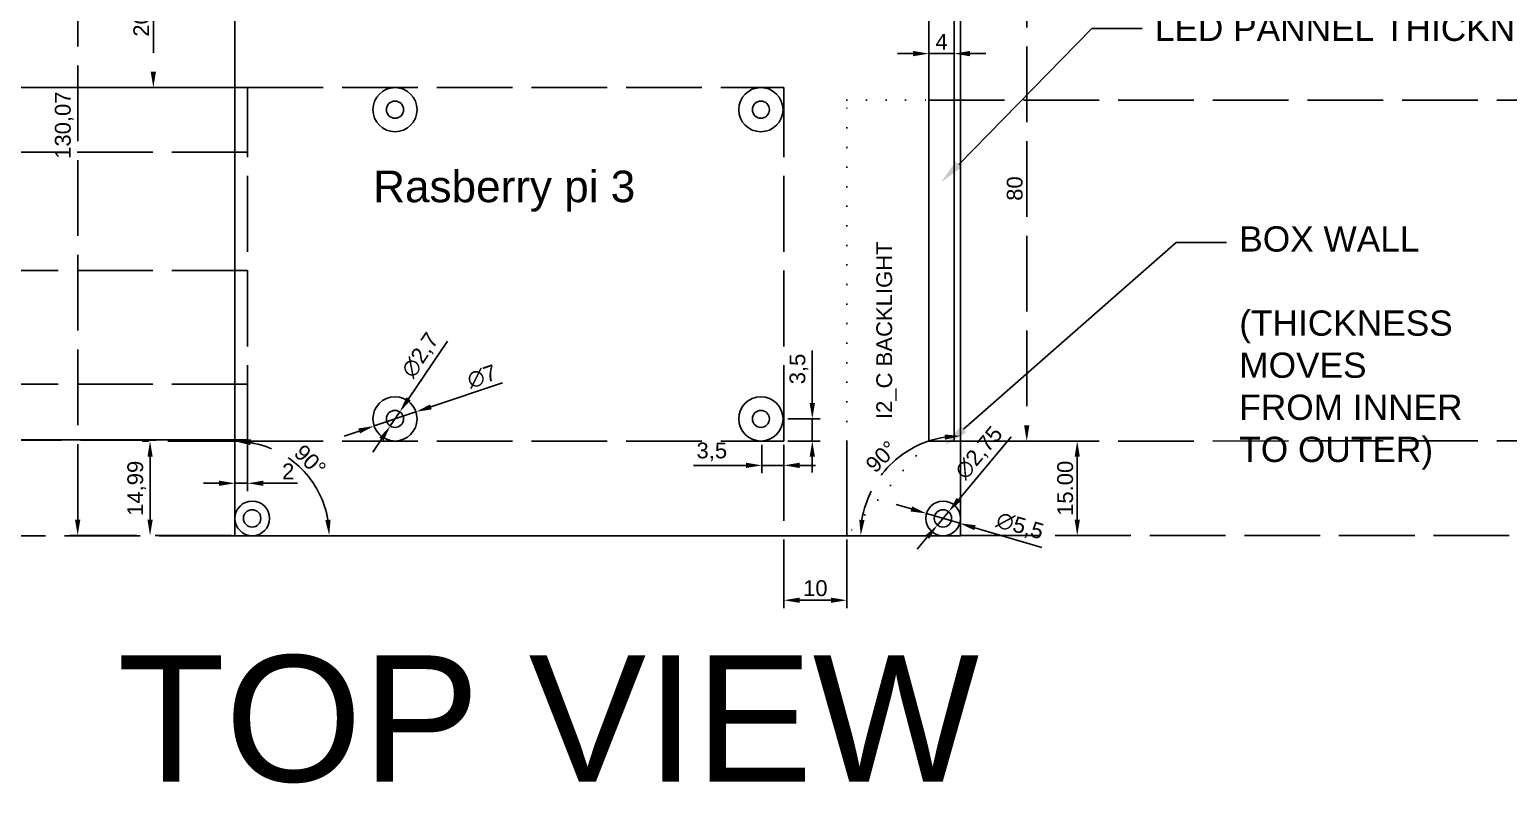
# Model space of a CAD drawing. Header units: millimetres. Extents: x 4871 to 10927, y 4991 to 10274.
# Drawn here: x 5021.7 to 5256.1, y 4991.5 to 5110.9 of the extents above; entities that cross this region are included whole.
import ezdxf
from ezdxf import colors
from ezdxf.entities.mleader import LeaderData, LeaderLine
from ezdxf.math import Vec2, Vec3

# ---------------------------------------------------------------- set-up
doc = ezdxf.new("R2010")
doc.units = ezdxf.units.MM
doc.linetypes.add('ACAD_ISO02W100', pattern=[15, 12, -3])
doc.linetypes.add('ACAD_ISO07W100', pattern=[3, 0, -3])
doc.styles.get("Standard").update_dxf_attribs({"font": 'arial.ttf'})
doc.dimstyles.new('ISO-25', dxfattribs={"dimtxt": 2.5, "dimasz": 2.5, "dimexe": 1.25, "dimexo": 0.625, "dimtad": 1, "dimtxsty": 'Standard', "dimcen": 2.5, "dimadec": 0, "dimazin": 0, "dimtfac": 1, "dimtmove": 0, "dimatfit": 3, "dimfxl": 1, "dimarcsym": 0})

# ---------------------------------------------------------------- blocks, each defined once
blk = doc.blocks.new('*D4')
at = {"color": 0, "linetype": 'ACAD_ISO02W100', "lineweight": -2, "transparency": 16777216}
for p, q in [((5141.22, 5045.12), (5141.22, 5019.27)), ((5151.22, 5030.12), (5151.22, 5019.27)), ((5143.72, 5020.52), (5148.72, 5020.52))]:
    blk.add_line(p, q, dxfattribs=at)
at = {"color": 0, "linetype": 'ACAD_ISO02W100', "transparency": 16777216}
for points in [[(5143.72, 5020.93), (5143.72, 5020.1), (5141.22, 5020.52)], [(5148.72, 5020.93), (5148.72, 5020.1), (5151.22, 5020.52)]]:
    blk.add_solid(points, dxfattribs=at)
at = {"layer": 'Defpoints', "color": 0, "linetype": 'ACAD_ISO02W100', "transparency": 16777216}
for p in [(5141.22, 5045.75), (5151.22, 5030.75), (5151.22, 5020.52)]:
    blk.add_point(p, dxfattribs=at)
at = {"color": 0, "linetype": 'ACAD_ISO02W100', "transparency": 16777216, "insert": (5146.22, 5022.42), "char_height": 2.5, "attachment_point": 5}
blk.add_mtext('10', dxfattribs=at)
blk = doc.blocks.new('*D5')
at = {"color": 0, "linetype": 'ACAD_ISO02W100', "lineweight": -2, "transparency": 16777216}
for p, q in [((5055.6, 5045.75), (5039.52, 5045.75)), ((5040.77, 5043.25), (5040.77, 5033.26)), ((5053.6, 5030.76), (5039.52, 5030.76))]:
    blk.add_line(p, q, dxfattribs=at)
at = {"color": 0, "linetype": 'ACAD_ISO02W100', "transparency": 16777216}
for points in [[(5040.36, 5043.25), (5041.19, 5043.25), (5040.77, 5045.75)], [(5040.36, 5033.26), (5041.19, 5033.26), (5040.77, 5030.76)]]:
    blk.add_solid(points, dxfattribs=at)
at = {"layer": 'Defpoints', "color": 0, "linetype": 'ACAD_ISO02W100', "transparency": 16777216}
for p in [(5056.22, 5045.75), (5040.77, 5030.76), (5054.22, 5030.76)]:
    blk.add_point(p, dxfattribs=at)
at = {"color": 0, "linetype": 'ACAD_ISO02W100', "transparency": 16777216, "insert": (5038.65, 5038.25), "char_height": 2.5, "attachment_point": 5, "rotation": 90}
blk.add_mtext('14,99', dxfattribs=at)
blk = doc.blocks.new('*D6')
at = {"color": 0, "linetype": 'ACAD_ISO02W100', "lineweight": -2, "transparency": 16777216}
for p, q in [((5053.6, 5160.83), (5028.05, 5160.83)), ((5029.3, 5033.26), (5029.3, 5158.33)), ((5053.6, 5030.76), (5028.05, 5030.76))]:
    blk.add_line(p, q, dxfattribs=at)
for points in [[(5028.88, 5158.33), (5029.71, 5158.33), (5029.3, 5160.83)], [(5028.88, 5033.26), (5029.71, 5033.26), (5029.3, 5030.76)]]:
    blk.add_solid(points, dxfattribs=at)
at = {"layer": 'Defpoints', "color": 0, "linetype": 'ACAD_ISO02W100', "lineweight": -2, "transparency": 16777216}
for p in [(5029.3, 5160.83), (5054.22, 5160.83), (5054.22, 5030.76)]:
    blk.add_point(p, dxfattribs=at)
at = {"color": 0, "linetype": 'ACAD_ISO02W100', "transparency": 16777216, "insert": (5027.17, 5095.79), "char_height": 2.5, "attachment_point": 5, "rotation": 90}
blk.add_mtext('130,07', dxfattribs=at)
blk = doc.blocks.new('*D9')
at = {"color": 0, "linetype": 'ACAD_ISO02W100', "lineweight": -2, "transparency": 16777216}
for p, q in [((5054.22, 5045.12), (5054.22, 5037.8)), ((5056.22, 5045.12), (5056.22, 5037.8)), ((5051.72, 5039.05), (5049.22, 5039.05)), ((5054.22, 5039.05), (5056.22, 5039.05)), ((5058.72, 5039.05), (5064.13, 5039.05))]:
    blk.add_line(p, q, dxfattribs=at)
at = {"color": 0, "linetype": 'ACAD_ISO02W100', "transparency": 16777216}
for points in [[(5051.72, 5039.47), (5051.72, 5038.64), (5054.22, 5039.05)], [(5058.72, 5039.47), (5058.72, 5038.64), (5056.22, 5039.05)]]:
    blk.add_solid(points, dxfattribs=at)
at = {"layer": 'Defpoints', "color": 0, "linetype": 'ACAD_ISO02W100', "transparency": 16777216}
for p in [(5054.22, 5045.75), (5056.22, 5045.75), (5056.22, 5039.05)]:
    blk.add_point(p, dxfattribs=at)
at = {"color": 0, "linetype": 'ACAD_ISO02W100', "transparency": 16777216, "insert": (5062.67, 5040.93), "char_height": 2.5, "attachment_point": 5}
blk.add_mtext('2', dxfattribs=at)
blk = doc.blocks.new('*D10')
at = {"color": 0, "linetype": 'ACAD_ISO02W100', "lineweight": -2, "transparency": 16777216}
for p, q in [((5055.6, 5121.74), (5040.04, 5121.74)), ((5041.29, 5119.24), (5041.29, 5104.25)), ((5055.6, 5101.75), (5040.04, 5101.75))]:
    blk.add_line(p, q, dxfattribs=at)
at = {"color": 0, "linetype": 'ACAD_ISO02W100', "transparency": 16777216}
for points in [[(5040.87, 5119.24), (5041.71, 5119.24), (5041.29, 5121.74)], [(5040.87, 5104.25), (5041.71, 5104.25), (5041.29, 5101.75)]]:
    blk.add_solid(points, dxfattribs=at)
at = {"layer": 'Defpoints', "color": 0, "linetype": 'ACAD_ISO02W100', "transparency": 16777216}
for p in [(5056.22, 5121.74), (5041.29, 5101.75), (5056.22, 5101.75)]:
    blk.add_point(p, dxfattribs=at)
at = {"color": 0, "linetype": 'ACAD_ISO02W100', "transparency": 16777216, "insert": (5039.39, 5111.75), "char_height": 2.5, "attachment_point": 5, "rotation": 90}
blk.add_mtext('20', dxfattribs=at)
blk = doc.blocks.new('*D12')
at = {"color": 0, "lineweight": -2, "transparency": 16777216}
for p, q in [((5161.44, 5034.98), (5159.04, 5035.68)), ((5163.84, 5034.27), (5169.11, 5032.71)), ((5182.1, 5028.88), (5171.51, 5032.01))]:
    blk.add_line(p, q, dxfattribs=at)
at = {"color": 0, "transparency": 16777216}
for points in [[(5161.56, 5035.38), (5161.32, 5034.58), (5163.84, 5034.27)], [(5171.63, 5032.41), (5171.39, 5031.61), (5169.11, 5032.71)]]:
    blk.add_solid(points, dxfattribs=at)
at = {"layer": 'Defpoints', "color": 0, "transparency": 16777216}
for p in [(5163.84, 5034.27), (5169.11, 5032.71)]:
    blk.add_point(p, dxfattribs=at)
at = {"color": 0, "transparency": 16777216, "insert": (5178.62, 5032.17), "char_height": 2.5, "attachment_point": 5, "rotation": 343.5715}
blk.add_mtext('∅5,5', dxfattribs=at)
blk = doc.blocks.new('*D13')
at = {"color": 0, "lineweight": -2, "transparency": 16777216}
for p, q in [((5177.26, 5046.43), (5168.94, 5036.47)), ((5165.57, 5032.44), (5167.34, 5034.55)), ((5163.97, 5030.52), (5162.37, 5028.6))]:
    blk.add_line(p, q, dxfattribs=at)
at = {"color": 0, "transparency": 16777216}
for points in [[(5168.62, 5036.73), (5169.26, 5036.2), (5167.34, 5034.55)], [(5163.65, 5030.78), (5164.29, 5030.25), (5165.57, 5032.44)]]:
    blk.add_solid(points, dxfattribs=at)
at = {"layer": 'Defpoints', "color": 0, "transparency": 16777216}
for p in [(5167.34, 5034.55), (5165.57, 5032.44)]:
    blk.add_point(p, dxfattribs=at)
at = {"color": 0, "transparency": 16777216, "insert": (5172.24, 5043.8), "char_height": 2.5, "attachment_point": 5, "rotation": 50.1335}
blk.add_mtext('∅2,75', dxfattribs=at)
blk = doc.blocks.new('*D15')
at = {"color": 0, "linetype": 'ACAD_ISO02W100', "lineweight": -2, "transparency": 16777216}
for p, q in [((5164.22, 5107.76), (5164.22, 5108.38)), ((5168.22, 5107.76), (5168.22, 5108.38)), ((5161.72, 5107.13), (5159.22, 5107.13)), ((5164.22, 5107.13), (5168.22, 5107.13)), ((5170.72, 5107.13), (5173.22, 5107.13))]:
    blk.add_line(p, q, dxfattribs=at)
at = {"color": 0, "linetype": 'ACAD_ISO02W100', "transparency": 16777216}
for points in [[(5161.72, 5107.55), (5161.72, 5106.71), (5164.22, 5107.13)], [(5170.72, 5107.55), (5170.72, 5106.71), (5168.22, 5107.13)]]:
    blk.add_solid(points, dxfattribs=at)
at = {"layer": 'Defpoints', "color": 0, "linetype": 'ACAD_ISO02W100', "transparency": 16777216}
for p in [(5164.22, 5107.13), (5168.22, 5107.13), (5168.22, 5107.13)]:
    blk.add_point(p, dxfattribs=at)
at = {"color": 0, "linetype": 'ACAD_ISO02W100', "transparency": 16777216, "insert": (5166.22, 5109.01), "char_height": 2.5, "attachment_point": 5}
blk.add_mtext('4', dxfattribs=at)
blk = doc.blocks.new('*D17')
at = {"color": 0, "linetype": 'ACAD_ISO02W100', "lineweight": -2, "transparency": 16777216}
for p, q in [((5168.85, 5045.75), (5188.98, 5045.75)), ((5187.73, 5043.25), (5187.73, 5033.26)), ((5169.85, 5030.76), (5188.98, 5030.76))]:
    blk.add_line(p, q, dxfattribs=at)
at = {"color": 0, "linetype": 'ACAD_ISO02W100', "transparency": 16777216}
for points in [[(5187.32, 5043.25), (5188.15, 5043.25), (5187.73, 5045.75)], [(5187.32, 5033.26), (5188.15, 5033.26), (5187.73, 5030.76)]]:
    blk.add_solid(points, dxfattribs=at)
at = {"layer": 'Defpoints', "color": 0, "linetype": 'ACAD_ISO02W100', "transparency": 16777216}
for p in [(5168.22, 5045.75), (5169.22, 5030.76), (5187.73, 5030.76)]:
    blk.add_point(p, dxfattribs=at)
at = {"color": 0, "linetype": 'ACAD_ISO02W100', "transparency": 16777216, "insert": (5185.83, 5038.25), "char_height": 2.5, "attachment_point": 5, "rotation": 90}
blk.add_mtext('15.00', dxfattribs=at)
blk = doc.blocks.new('*D18')
at = {"color": 0, "linetype": 'ACAD_ISO02W100', "lineweight": -2, "transparency": 16777216}
for p, q in [((5168.85, 5125.75), (5180.98, 5125.75)), ((5179.73, 5123.25), (5179.73, 5048.25)), ((5168.85, 5045.75), (5180.98, 5045.75))]:
    blk.add_line(p, q, dxfattribs=at)
at = {"color": 0, "linetype": 'ACAD_ISO02W100', "transparency": 16777216}
for points in [[(5179.31, 5123.25), (5180.15, 5123.25), (5179.73, 5125.75)], [(5179.31, 5048.25), (5180.15, 5048.25), (5179.73, 5045.75)]]:
    blk.add_solid(points, dxfattribs=at)
at = {"layer": 'Defpoints', "color": 0, "linetype": 'ACAD_ISO02W100', "transparency": 16777216}
for p in [(5168.22, 5125.75), (5168.22, 5045.75), (5179.73, 5045.75)]:
    blk.add_point(p, dxfattribs=at)
at = {"color": 0, "linetype": 'ACAD_ISO02W100', "transparency": 16777216, "insert": (5177.83, 5085.75), "char_height": 2.5, "attachment_point": 5, "rotation": 90}
blk.add_mtext('80', dxfattribs=at)
blk = doc.blocks.new('*D19')
at = {"color": 0, "linetype": 'ACAD_ISO02W100', "lineweight": -2, "transparency": 16777216}
blk.add_arc((5054.22, 5160.83), 12.82, 281.1904, 348.8096, dxfattribs=at)
for points in [[(5066.38, 5158.38), (5067.21, 5158.3), (5067.04, 5160.83)], [(5056.75, 5147.84), (5056.67, 5148.67), (5054.22, 5148.01)]]:
    blk.add_solid(points, dxfattribs=at)
at = {"layer": 'Defpoints', "color": 0, "linetype": 'ACAD_ISO02W100', "lineweight": -2, "transparency": 16777216}
for p in [(5054.22, 5160.83), (5054.22, 5160.83), (5169.22, 5160.83), (5060.63, 5149.73), (5054.22, 5030.76)]:
    blk.add_point(p, dxfattribs=at)
at = {"color": 0, "linetype": 'ACAD_ISO02W100', "transparency": 16777216, "insert": (5061.94, 5153.11), "char_height": 2.5, "attachment_point": 5, "rotation": 45}
blk.add_mtext('90°', dxfattribs=at)
blk = doc.blocks.new('*D20')
at = {"color": 0, "linetype": 'ACAD_ISO02W100', "lineweight": -2, "transparency": 16777216}
blk.add_arc((5054.22, 5030.75), 14.95, 9.5903, 80.4097, dxfattribs=at)
for points in [[(5056.68, 5045.08), (5056.75, 5045.91), (5054.22, 5045.7)], [(5069.38, 5033.27), (5068.55, 5033.2), (5069.17, 5030.75)]]:
    blk.add_solid(points, dxfattribs=at)
at = {"layer": 'Defpoints', "color": 0, "linetype": 'ACAD_ISO02W100', "lineweight": -2, "transparency": 16777216}
for p in [(5054.22, 5160.83), (5067.17, 5038.22), (5054.22, 5030.76), (5054.22, 5030.75), (5169.22, 5030.75)]:
    blk.add_point(p, dxfattribs=at)
at = {"color": 0, "linetype": 'ACAD_ISO02W100', "transparency": 16777216, "insert": (5066.14, 5042.67), "char_height": 2.5, "attachment_point": 5, "rotation": 315}
blk.add_mtext('90°', dxfattribs=at)
blk = doc.blocks.new('*D21')
at = {"color": 0, "linetype": 'ACAD_ISO02W100', "lineweight": -2, "transparency": 16777216}
blk.add_arc((5169.22, 5160.83), 10.86, 193.2132, 256.7868, dxfattribs=at)
for points in [[(5158.23, 5158.3), (5159.06, 5158.4), (5158.36, 5160.83)], [(5166.79, 5150.67), (5166.69, 5149.84), (5169.22, 5149.97)]]:
    blk.add_solid(points, dxfattribs=at)
at = {"layer": 'Defpoints', "color": 0, "linetype": 'ACAD_ISO02W100', "lineweight": -2, "transparency": 16777216}
for p in [(5054.22, 5160.83), (5169.22, 5160.83), (5169.22, 5160.83), (5159.81, 5155.4), (5169.22, 5030.76)]:
    blk.add_point(p, dxfattribs=at)
at = {"color": 0, "linetype": 'ACAD_ISO02W100', "transparency": 16777216, "insert": (5162.88, 5154.49), "char_height": 2.5, "attachment_point": 5, "rotation": 315}
blk.add_mtext('90°', dxfattribs=at)
blk = doc.blocks.new('*D22')
at = {"color": 0, "linetype": 'ACAD_ISO02W100', "lineweight": -2, "transparency": 16777216}
blk.add_arc((5169.22, 5030.75), 15.81, 99.0687, 170.9313, dxfattribs=at)
for points in [[(5166.7, 5046.78), (5166.76, 5045.95), (5169.22, 5046.56)], [(5154.02, 5033.21), (5153.19, 5033.27), (5153.41, 5030.75)]]:
    blk.add_solid(points, dxfattribs=at)
at = {"layer": 'Defpoints', "color": 0, "linetype": 'ACAD_ISO02W100', "lineweight": -2, "transparency": 16777216}
for p in [(5169.22, 5160.83), (5161.32, 5044.44), (5054.22, 5030.75), (5169.22, 5030.76), (5169.22, 5030.75)]:
    blk.add_point(p, dxfattribs=at)
at = {"color": 0, "linetype": 'ACAD_ISO02W100', "transparency": 16777216, "insert": (5156.7, 5043.27), "char_height": 2.5, "attachment_point": 5, "rotation": 45}
blk.add_mtext('90°', dxfattribs=at)
blk = doc.blocks.new('*D34')
at = {"color": 0, "linetype": 'ByBlock', "lineweight": -2, "transparency": 16777216}
for p, q in [((5137.72, 5045.12), (5137.72, 5040.64)), ((5141.22, 5045.12), (5141.22, 5040.64)), ((5135.22, 5041.89), (5126.9, 5041.89)), ((5141.22, 5041.89), (5137.72, 5041.89)), ((5143.72, 5041.89), (5146.22, 5041.89))]:
    blk.add_line(p, q, dxfattribs=at)
for points in [[(5135.22, 5042.31), (5135.22, 5041.47), (5137.72, 5041.89)], [(5143.72, 5042.31), (5143.72, 5041.47), (5141.22, 5041.89)]]:
    blk.add_solid(points, dxfattribs=at)
at = {"layer": 'Defpoints', "color": 0, "linetype": 'ByBlock', "lineweight": -2, "transparency": 16777216}
for p in [(5137.72, 5045.75), (5141.22, 5045.75), (5137.72, 5041.89)]:
    blk.add_point(p, dxfattribs=at)
at = {"color": 0, "linetype": 'ByBlock', "lineweight": -2, "transparency": 16777216, "insert": (5129.81, 5044.02), "char_height": 2.5, "attachment_point": 5}
blk.add_mtext('3,5', dxfattribs=at)
blk = doc.blocks.new('*D35')
at = {"color": 0, "linetype": 'ByBlock', "lineweight": -2, "transparency": 16777216}
for p, q in [((5145.74, 5051.75), (5145.74, 5060.07)), ((5141.85, 5049.25), (5146.99, 5049.25)), ((5145.74, 5045.75), (5145.74, 5049.25)), ((5141.85, 5045.75), (5146.99, 5045.75)), ((5145.74, 5043.25), (5145.74, 5040.75))]:
    blk.add_line(p, q, dxfattribs=at)
for points in [[(5145.32, 5051.75), (5146.16, 5051.75), (5145.74, 5049.25)], [(5145.32, 5043.25), (5146.16, 5043.25), (5145.74, 5045.75)]]:
    blk.add_solid(points, dxfattribs=at)
at = {"layer": 'Defpoints', "color": 0, "linetype": 'ByBlock', "lineweight": -2, "transparency": 16777216}
for p in [(5141.22, 5049.25), (5145.74, 5049.25), (5141.22, 5045.75)]:
    blk.add_point(p, dxfattribs=at)
at = {"color": 0, "linetype": 'ByBlock', "lineweight": -2, "transparency": 16777216, "insert": (5143.61, 5057.16), "char_height": 2.5, "attachment_point": 5, "rotation": 90}
blk.add_mtext('3,5', dxfattribs=at)
blk = doc.blocks.new('*D43')
at = {"color": 0, "lineweight": -2, "transparency": 16777216}
for p, q in [((5096.66, 5054.99), (5085.28, 5051.16)), ((5076.28, 5048.13), (5082.91, 5050.36)), ((5073.91, 5047.33), (5071.54, 5046.54))]:
    blk.add_line(p, q, dxfattribs=at)
for points in [[(5085.15, 5051.55), (5085.42, 5050.76), (5082.91, 5050.36)], [(5073.78, 5047.73), (5074.04, 5046.94), (5076.28, 5048.13)]]:
    blk.add_solid(points, dxfattribs=at)
at = {"layer": 'Defpoints', "color": 0, "lineweight": -2, "transparency": 16777216}
for p in [(5082.91, 5050.36), (5076.28, 5048.13)]:
    blk.add_point(p, dxfattribs=at)
at = {"color": 0, "lineweight": -2, "transparency": 16777216, "insert": (5093.37, 5055.96), "char_height": 2.5, "attachment_point": 5, "rotation": 18.5877}
blk.add_mtext('∅7', dxfattribs=at)
blk = doc.blocks.new('*D44')
at = {"color": 0, "lineweight": -2, "transparency": 16777216}
for p, q in [((5087.89, 5061.59), (5081.74, 5052.44)), ((5078.84, 5048.13), (5080.35, 5050.37)), ((5077.45, 5046.05), (5076.06, 5043.98))]:
    blk.add_line(p, q, dxfattribs=at)
for points in [[(5081.4, 5052.68), (5082.09, 5052.21), (5080.35, 5050.37)], [(5077.1, 5046.28), (5077.8, 5045.82), (5078.84, 5048.13)]]:
    blk.add_solid(points, dxfattribs=at)
at = {"layer": 'Defpoints', "color": 0, "lineweight": -2, "transparency": 16777216}
for p in [(5080.35, 5050.37), (5078.84, 5048.13)]:
    blk.add_point(p, dxfattribs=at)
at = {"color": 0, "lineweight": -2, "transparency": 16777216, "insert": (5083.71, 5059.27), "char_height": 2.5, "attachment_point": 5, "rotation": 56.1233}
blk.add_mtext('∅2,7', dxfattribs=at)
blk = doc.blocks.new('*D61')
at = {"color": 0, "linetype": 'ByBlock', "lineweight": -2, "transparency": 16777216}
for p, q in [((5055.6, 5101.75), (4998.22, 5101.75)), ((4999.47, 5099.25), (4999.47, 5048.41)), ((5056.12, 5045.91), (4998.22, 5045.91))]:
    blk.add_line(p, q, dxfattribs=at)
for points in [[(4999.05, 5099.25), (4999.88, 5099.25), (4999.47, 5101.75)], [(4999.05, 5048.41), (4999.88, 5048.41), (4999.47, 5045.91)]]:
    blk.add_solid(points, dxfattribs=at)
at = {"layer": 'Defpoints', "color": 0, "linetype": 'ByBlock', "lineweight": -2, "transparency": 16777216}
for p in [(5056.22, 5101.75), (4999.47, 5045.91), (5056.75, 5045.91)]:
    blk.add_point(p, dxfattribs=at)
at = {"color": 0, "linetype": 'ByBlock', "lineweight": -2, "transparency": 16777216, "insert": (4997.57, 5073.83), "char_height": 2.5, "attachment_point": 5, "rotation": 90}
blk.add_mtext('56', dxfattribs=at)

msp = doc.modelspace()

# ---------------------------------------------------------------- linework, layer by layer
at = {"color": 240, "true_color": 0xed1f24}
for p, q in [((5054.221, 5030.757), (5054.221, 5160.832)), ((5169.222, 5160.832), (5169.222, 5030.757)), ((5169.222, 5030.747), (5054.221, 5030.747))]:
    msp.add_line(p, q, dxfattribs=at)
for p, q in [((5164.222, 5045.747), (5164.222, 5125.747)), ((5168.222, 5125.747), (5168.222, 5045.747)), ((5164.222, 5087.747), (5164.222, 5045.747)), ((5151.222, 5030.747), (5151.222, 5045.747)), ((5168.222, 5045.747), (5164.222, 5045.747)), ((5164.222, 5030.747), (5151.222, 5030.747))]:
    msp.add_line(p, q)
at = {"color": 2, "linetype": 'ACAD_ISO02W100', "lineweight": -2}
for p, q in [((5056.221, 5101.747), (4900.344, 5101.747)), ((5056.221, 5091.497), (4900.344, 5091.497)), ((5056.221, 5072.747), (4900.344, 5072.747)), ((5056.221, 5054.747), (4900.344, 5054.747)), ((5056.747, 5045.907), (4957.344, 5045.907)), ((5054.221, 5030.747), (4957.344, 5030.747))]:
    msp.add_line(p, q, dxfattribs=at)
at = {"linetype": 'ACAD_ISO02W100'}
for p, q in [((5056.221, 5045.747), (5056.221, 5101.747)), ((5056.221, 5101.747), (5141.221, 5101.747)), ((5141.221, 5045.747), (5141.221, 5101.747)), ((5056.221, 5045.747), (5141.221, 5045.747))]:
    msp.add_line(p, q, dxfattribs=at)
at = {"linetype": 'ACAD_ISO07W100'}
for p, q in [((5151.222, 5045.747), (5151.222, 5099.747)), ((5151.222, 5099.747), (5164.222, 5099.747))]:
    msp.add_line(p, q, dxfattribs=at)
at = {"color": 40, "linetype": 'ACAD_ISO02W100', "true_color": 0xf8d731}
msp.add_line((5164.222, 5099.747), (5318.222, 5099.747), dxfattribs=at)
at = {"color": 0, "linetype": 'ACAD_ISO07W100'}
msp.add_line((5164.222, 5045.747), (5151.222, 5030.747), dxfattribs=at)
at = {"color": 2, "linetype": 'ACAD_ISO02W100'}
msp.add_line((5164.222, 5045.747), (5319.222, 5045.757), dxfattribs=at)
at = {"color": 41, "linetype": 'ACAD_ISO02W100', "true_color": 0xf4ee51}
msp.add_line((5169.222, 5030.757), (5319.222, 5030.757), dxfattribs=at)
at = {"color": 0, "linetype": 'ByBlock', "lineweight": -2}
for centre, radius in [((5079.596, 5098.247), 3.5), ((5137.596, 5098.247), 3.5), ((5079.596, 5098.247), 1.35), ((5137.596, 5098.247), 1.35), ((5079.596, 5049.247), 3.5), ((5137.596, 5049.247), 3.5), ((5079.596, 5049.247), 1.35), ((5137.596, 5049.247), 1.35)]:
    msp.add_circle(centre, radius, dxfattribs=at)
at = {"color": 0}
for centre, radius in [((5056.973, 5033.491), 2.75), ((5056.973, 5033.491), 2.75), ((5166.473, 5033.491), 2.75), ((5056.954, 5033.491), 1.375), ((5056.954, 5033.491), 1.375), ((5166.454, 5033.491), 1.375)]:
    msp.add_circle(centre, radius, dxfattribs=at)

# ---------------------------------------------------------------- texts
msp.add_text('TOP VIEW', height=20, dxfattribs=at).set_placement((5035.588, 4991.781))
at = {"color": 240, "linetype": 'ACAD_ISO02W100', "true_color": 0xed1f24, "insert": (5076.142, 5088.584), "char_height": 5, "attachment_point": 1}
msp.add_mtext_dynamic_manual_height_columns('Rasberry pi 3', width=54.41284, gutter_width=25.59, heights=[0], dxfattribs=at)
at = {"color": 240, "linetype": 'ACAD_ISO02W100', "true_color": 0xed1f24, "insert": (5155.885, 5049.227), "char_height": 2.5, "attachment_point": 1, "rotation": 90}
msp.add_mtext_dynamic_manual_height_columns('I2_C BACKLIGHT', width=43.63808, gutter_width=12.5, heights=[0], dxfattribs=at)

# ---------------------------------------------------------------- dimensions: what is measured, and where the dimension line sits
at = {"color": 3, "linetype": 'ACAD_ISO02W100'}
for base, p1, p2, picture, middle in [((5029.29645, 5160.83229), (5054.22072, 5030.75733), (5054.22072, 5160.83229), '*D6', (5027.16906, 5095.79481)), ((5179.731, 5045.747), (5168.222, 5125.747), (5168.222, 5045.747), '*D18', (5177.829, 5085.747)), ((5040.773, 5030.757), (5056.221, 5045.747), (5054.221, 5030.757), '*D5', (5038.646, 5038.252))]:
    dim = msp.add_linear_dim(base=base, p1=p1, p2=p2, angle=90, dimstyle='ISO-25', dxfattribs=at)
    dim.commit()
    dim.dimension.update_dxf_attribs({"geometry": picture, "text_midpoint": middle})
at = {"color": 242, "linetype": 'ACAD_ISO02W100', "true_color": 0xcd2027}
for base, line1, line2, picture, middle in [((5060.631, 5149.729), ((5054.221, 5160.832), (5169.222, 5160.832)), ((5054.221, 5030.757), (5054.221, 5160.832)), '*D19', (5061.942, 5153.111)), ((5067.171, 5038.224), ((5169.222, 5030.747), (5054.221, 5030.747)), ((5054.221, 5030.757), (5054.221, 5160.832)), '*D20', (5066.139, 5042.665)), ((5159.813, 5155.4), ((5169.222, 5160.832), (5169.222, 5030.757)), ((5054.221, 5160.832), (5169.222, 5160.832)), '*D21', (5162.884, 5154.494)), ((5161.316, 5044.44), ((5169.222, 5160.832), (5169.222, 5030.757)), ((5169.222, 5030.747), (5054.221, 5030.747)), '*D22', (5156.697, 5043.272))]:
    dim = msp.add_angular_dim_2l(base=base, line1=line1, line2=line2, dimstyle='ISO-25', dxfattribs=at)
    dim.commit()
    dim.dimension.update_dxf_attribs({"geometry": picture, "text_midpoint": middle})
at = {"color": 3, "linetype": 'ACAD_ISO02W100'}
dim = msp.add_linear_dim(base=(5041.289, 5101.747), p1=(5056.221, 5121.743), p2=(5056.221, 5101.747), angle=90, dimstyle='ISO-25', dxfattribs=at)
dim.commit()
dim.dimension.update_dxf_attribs({"geometry": '*D10', "text_midpoint": (5041.289, 5111.745), "dimtype": 160})
at = {"color": 40, "linetype": 'ACAD_ISO02W100', "true_color": 0xf8d731}
dim = msp.add_linear_dim(base=(5168.222, 5107.132), p1=(5164.222, 5107.132), p2=(5168.222, 5107.132), angle=180, dimstyle='ISO-25', dxfattribs=at)
dim.commit()
dim.dimension.update_dxf_attribs({"geometry": '*D15', "text_midpoint": (5166.222, 5109.007)})
at = {"color": 3, "linetype": 'ByBlock', "lineweight": -2}
dim = msp.add_linear_dim(base=(4999.468, 5045.907), p1=(5056.221, 5101.747), p2=(5056.747, 5045.907), angle=90, text='56', dimstyle='ISO-25', dxfattribs=at)
dim.commit()
dim.dimension.update_dxf_attribs({"geometry": '*D61', "text_midpoint": (4997.567, 5073.827)})
at = {"color": 3, "lineweight": -2}
for p1, p2, picture, middle in [((5078.843, 5048.127), (5080.348, 5050.368), '*D44', (5085.51, 5058.057)), ((5076.278, 5048.132), (5082.913, 5050.363), '*D43', (5094, 5054.092))]:
    dim = msp.add_diameter_dim_2p(p1=p1, p2=p2, dimstyle='ISO-25', dxfattribs=at)
    dim.commit()
    dim.dimension.update_dxf_attribs({"geometry": picture, "text_midpoint": middle, "dimtype": 163})
at = {"color": 0, "linetype": 'ByBlock', "lineweight": -2}
dim = msp.add_linear_dim(base=(5145.74, 5049.247), p1=(5141.221, 5045.747), p2=(5141.221, 5049.247), angle=90, dimstyle='ISO-25', dxfattribs=at)
dim.commit()
dim.dimension.update_dxf_attribs({"geometry": '*D35', "text_midpoint": (5143.613, 5057.157)})
at = {"color": 3}
dim = msp.add_diameter_dim_2p(p1=(5165.573, 5032.435), p2=(5167.336, 5034.546), dimstyle='ISO-25', dxfattribs=at)
dim.commit()
dim.dimension.update_dxf_attribs({"geometry": '*D13', "text_midpoint": (5173.901, 5042.407), "dimtype": 163})
at = {"color": 3, "linetype": 'ACAD_ISO02W100'}
for base, p1, p2, picture, middle in [((5056.221, 5039.054), (5054.221, 5045.747), (5056.221, 5045.747), '*D9', (5062.674, 5040.934)), ((5151.222, 5020.518), (5141.221, 5045.747), (5151.222, 5030.747), '*D4', (5146.221, 5022.42))]:
    dim = msp.add_linear_dim(base=base, p1=p1, p2=p2, dimstyle='ISO-25', dxfattribs=at)
    dim.commit()
    dim.dimension.update_dxf_attribs({"geometry": picture, "text_midpoint": middle})
at = {"color": 0, "linetype": 'ByBlock', "lineweight": -2}
dim = msp.add_linear_dim(base=(5137.721, 5041.889), p1=(5141.221, 5045.747), p2=(5137.721, 5045.747), dimstyle='ISO-25', dxfattribs=at)
dim.commit()
dim.dimension.update_dxf_attribs({"geometry": '*D34', "text_midpoint": (5129.811, 5044.016)})
at = {"color": 3, "linetype": 'ACAD_ISO02W100'}
dim = msp.add_linear_dim(base=(5187.734, 5030.757), p1=(5168.222, 5045.747), p2=(5169.222, 5030.757), angle=90, text='15.00', dimstyle='ISO-25', dxfattribs=at)
dim.commit()
dim.dimension.update_dxf_attribs({"geometry": '*D17', "text_midpoint": (5185.833, 5038.252)})
at = {"color": 3}
dim = msp.add_diameter_dim_2p(p1=(5163.835, 5034.269), p2=(5169.111, 5032.713), dimstyle='ISO-25', dxfattribs=at)
dim.commit()
dim.dimension.update_dxf_attribs({"geometry": '*D12', "text_midpoint": (5178.616, 5032.171)})

# ---------------------------------------------------------------- leaders
at = {"color": 240, "linetype": 'ACAD_ISO02W100', "true_color": 0xed1f24}
ml = msp.add_multileader_mtext('Standard', dxfattribs=at)
ml.set_content('LED PANNEL THICKNESS', color=(237, 31, 36))
ml.set_leader_properties()
ml.build(insert=Vec2(0, 0))
ctx = ml.context
ctx.base_point, ctx.plane_origin = Vec3(5198.022, 5111.107), Vec3(5164.222, 5087.747)
notes = []
notes.append((ctx, [(0, (1, 1, 0), (5190.022, 5111.107), (1, 0), 8, [(0, [(5166.147, 5086.727)], 0, [])])]))
ctx.mtext.insert, ctx.mtext.flow_direction = Vec3(5200.022, 5113.141), 5
ml = msp.add_multileader_mtext('Standard', dxfattribs=at)
ml.set_content('BOX WALL\\P\\P(THICKNESS MOVES FROM INNER TO OUTER)', color=(237, 31, 36))
ml.set_leader_properties()
ml.build(insert=Vec2(0, 0))
ctx = ml.context
ctx.base_point, ctx.plane_origin = Vec3(5211.414, 5077.178), Vec3(5166.701, 5044.988)
notes.append((ctx, [(0, (1, 1, 0), (5203.414, 5077.178), (1, 0), 8, [(0, [(5166.701, 5044.988)], 0, [])])]))
ctx.mtext.insert, ctx.mtext.width, ctx.mtext.flow_direction = Vec3(5213.414, 5079.766), 37.53522, 5
for ctx, leaders in notes:
    for number, flags, end, landing, length, lines in leaders:
        leader = LeaderData()
        leader.index, (leader.has_last_leader_line, leader.has_dogleg_vector, leader.attachment_direction) = number, flags
        leader.last_leader_point, leader.dogleg_vector, leader.dogleg_length = Vec3(end), Vec3(landing), length
        for number, points, colour, breaks in lines:
            line = LeaderLine()
            line.index, line.vertices, line.color, line.breaks = number, Vec3.list(points), colors.encode_raw_color(colour), breaks
            leader.lines.append(line)
        ctx.leaders.append(leader)

doc.saveas('drawing.dxf')
